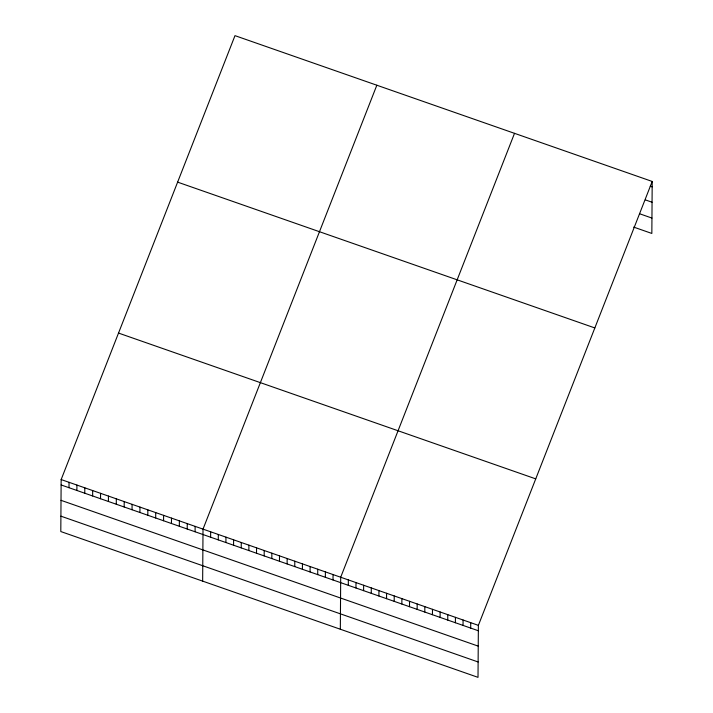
<?xml version="1.0" encoding="UTF-8"?>
<svg xmlns="http://www.w3.org/2000/svg" width="713" height="713" viewBox="0 0 713 713"><rect width="100%" height="100%" fill="white"/><g stroke="black" fill="none" stroke-linecap="round" stroke-linejoin="round"><path stroke-width="1.07" d="M61.158 479.555L60.801 531.55L478.013 677.35L478.378 625.354L652.199 181.45L234.987 35.65L61.158 479.555L478.378 625.354M69.001 487.71L69.045 482.309M76.888 490.464L76.924 485.063M84.767 493.218L84.802 487.817M92.645 495.972L92.681 490.571M100.524 498.726L100.569 493.325M108.412 501.48L108.447 496.079M116.29 504.234L116.326 498.833M124.169 506.988L124.205 501.587M132.048 509.742L132.083 504.341M139.926 512.495L139.971 507.095M147.814 515.249L147.849 509.848M155.692 518.003L155.728 512.602M163.571 520.757L163.607 515.356M171.45 523.511L171.494 518.11M179.337 526.265L179.373 520.864M187.216 529.019L187.252 523.618M195.095 531.773L195.13 526.372M202.652 581.122L203.018 529.126L376.838 85.221M210.629 537.201L210.665 531.8M218.276 539.875L218.312 534.474M225.923 542.548L225.959 537.147M233.57 545.222L233.614 539.821M241.226 547.896L241.261 542.495M248.873 550.57L248.908 545.169M256.52 553.243L256.555 547.842M264.166 555.917L264.211 550.507M271.822 558.582L271.858 553.181M279.469 561.256L279.505 555.855M287.116 563.93L287.152 558.529M294.763 566.603L294.799 561.202M302.41 569.277L302.455 563.876M310.066 571.951L310.102 566.55M317.713 574.625L317.748 569.224M325.36 577.298L325.395 571.897M333.007 579.972L333.051 574.571M340.333 629.231L340.698 577.245L514.519 133.34M348.309 585.32L348.345 579.919M355.956 587.993L355.992 582.592M363.603 590.667L363.648 585.257M371.259 593.332L371.295 587.931M378.906 596.006L378.942 590.605M386.553 598.679L386.589 593.278M394.2 601.353L394.236 595.952M401.847 604.027L401.891 598.626M409.503 606.701L409.538 601.3M417.15 609.374L417.185 603.973M424.796 612.048L424.832 606.647M432.443 614.722L432.488 609.321M440.099 617.396L440.135 611.995M447.746 620.069L447.782 614.668M455.393 622.743L455.429 617.342M463.04 625.417L463.085 620.007M470.696 628.082L470.732 622.681M652.199 181.45L651.842 233.445L633.67 227.099M650.256 186.191L652.163 186.859M645.363 199.89L652.056 202.234M639.516 213.731L651.949 218.071M177.626 182.136L594.838 327.944M118.518 333.069L535.739 478.869M61.122 484.956L478.343 630.755M61.015 500.33L478.236 646.138M60.908 516.167L478.12 661.976"/></g></svg>
